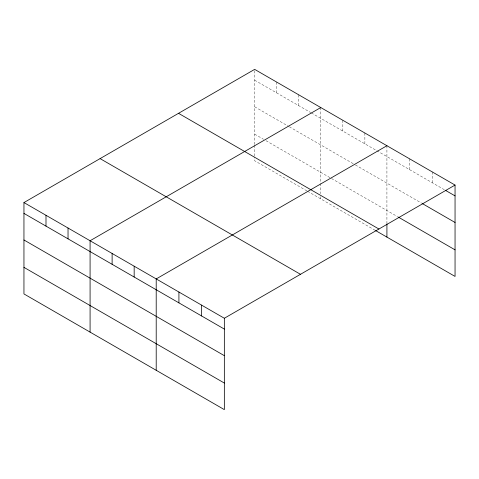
<?xml version="1.0" encoding="UTF-8"?>
<svg xmlns="http://www.w3.org/2000/svg" width="479" height="479" viewBox="0 0 479 479"><rect width="100%" height="100%" fill="white"/><g stroke="black" fill="none" stroke-linecap="round" stroke-linejoin="round"><path stroke-width="0.36" stroke-dasharray="2.4 1.8" d="M254.654 144.496L254.654 69.371M254.654 80.197L310.709 112.559M311.338 112.918L376.207 150.37M376.841 150.735L444.326 189.702M254.654 106.775L288.663 126.408M289.298 126.773L354.795 164.59M355.424 164.956L421.616 203.168M254.654 134.156L263.474 139.251M265.995 140.706L330.863 178.158M331.492 178.517L397.642 216.712M306.931 190.917L254.654 160.74L254.654 157.046M307.56 191.283L374.949 230.189M432.339 171.955L432.339 182.78M409.629 158.842L409.629 169.668M386.918 145.73L386.918 223.07M364.872 133L364.872 143.826M342.832 120.277L342.832 131.102M320.786 107.547L320.786 182.673M320.786 183.415L320.786 193.75M320.786 196.701L320.786 198.917M298.74 94.824L298.74 105.649M276.7 82.095L276.7 92.92M254.654 145.233L254.654 156.31"/><path stroke-width="0.72" d="M455.05 185.068L254.654 69.371L23.95 202.569L23.95 293.932L224.346 409.629L224.346 318.26L455.05 185.068L455.05 276.431L375.578 230.555M320.786 107.547L90.082 240.745L90.082 332.115M386.918 145.73L156.208 278.928L156.208 370.297M445.59 190.426L455.05 195.893M422.244 203.533L455.05 222.472M398.271 217.077L455.05 249.852M178.523 113.325L378.919 229.022M100.081 158.609L300.477 274.305M23.95 202.569L224.346 318.26M23.95 213.394L224.346 329.091M23.95 239.973L224.346 355.669M23.95 267.354L224.346 383.05M386.918 223.807L386.918 237.099M201.629 305.153L201.629 315.978M178.918 292.04L178.918 302.866M134.168 266.198L134.168 277.024M112.122 253.475L112.122 264.3M68.036 228.022L68.036 238.847M45.996 215.293L45.996 226.118"/></g></svg>
